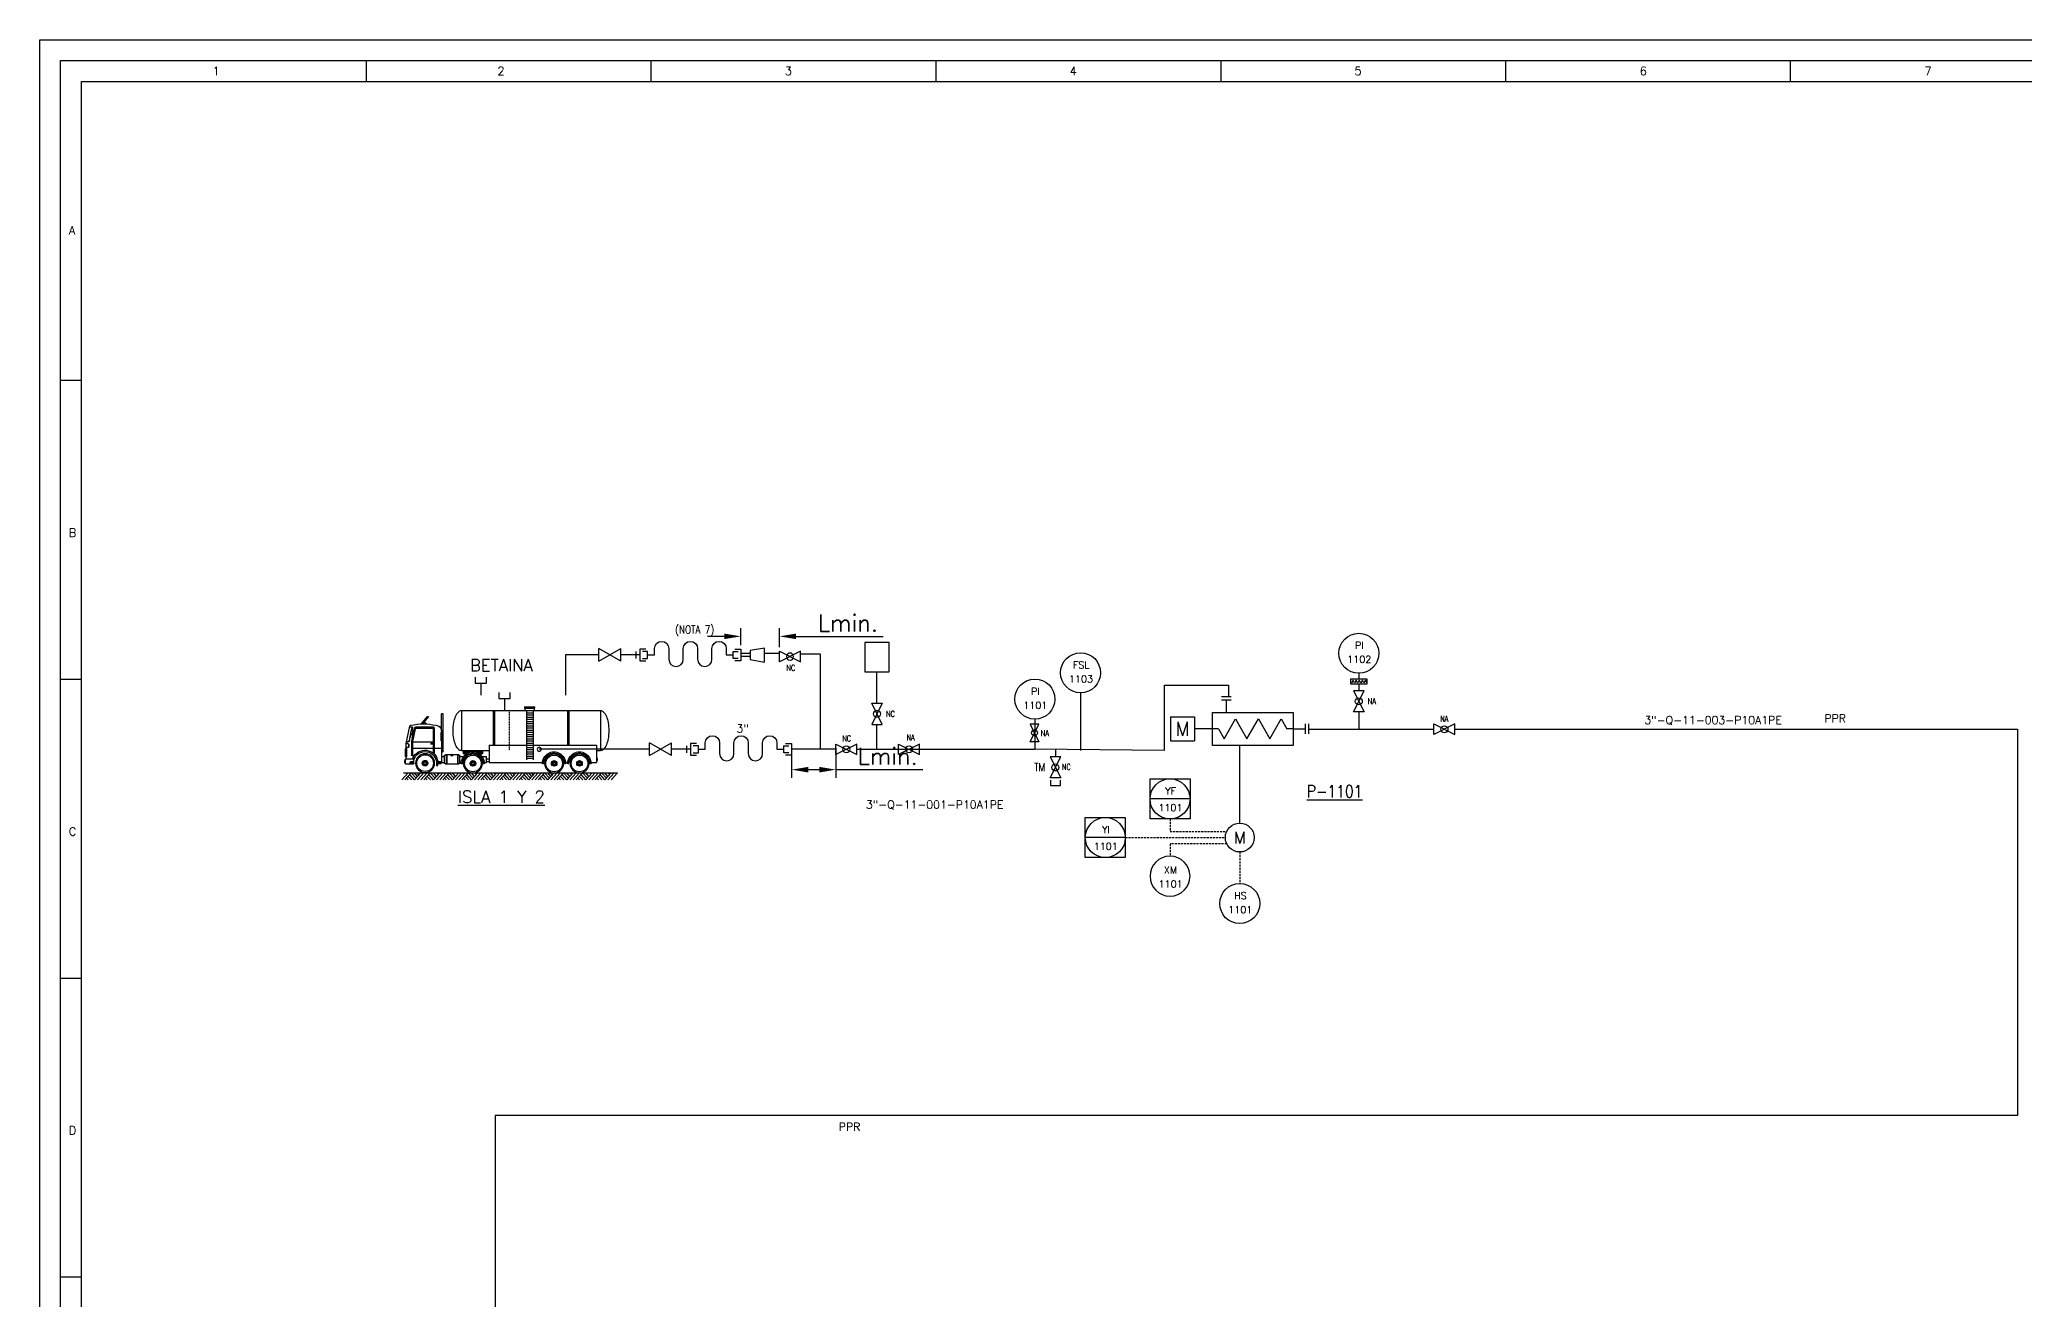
# Model space of a CAD drawing. Header units: millimetres. Extents: x 559 to 3993, y 623 to 920.
# Drawn here: x 3572.7 to 3810.8, y 768.5 to 919.5 of the extents above; entities that cross this region are included whole.
import ezdxf
from ezdxf.enums import TextEntityAlignment as Align

# ---------------------------------------------------------------- set-up
doc = ezdxf.new("R2010")
doc.units = ezdxf.units.MM
doc.linetypes.add('RAYITAS', pattern=[0.375, 0.25, -0.125])
doc.linetypes.add('TRAZOS', pattern=[0.75, 0.5, -0.25])
doc.layers.add('-FNX_TUBERÍA', color=1, linetype='TRAZOS', true_color=0xff0000)
for name, color, linetype in [('CAJETIN', 1, 'Continuous'), ('CARGACAMIONES', 7, 'Continuous'), ('COTAS', 4, 'Continuous'), ('EQUIPOS', 5, 'Continuous'), ('EQUIPOS 02', 1, 'Continuous'), ('FORMATO', 7, 'Continuous'), ('INSTRUMENTOS', 1, 'Continuous'), ('TEX', 7, 'Continuous'), ('TEX EQUIPOS', 6, 'Continuous'), ('TEXTO-VALVULAS Y ACCESORIOS', 7, 'Continuous'), ('TUBERIA', 5, 'Continuous'), ('VALVULAS Y ACCESORIOS', 1, 'Continuous')]:
    doc.layers.add(name, color=color, linetype=linetype)
doc.styles.add('PY', font='ROMANS.shx')
doc.styles.add('PY1', font='ROMANS.shx', dxfattribs={"width": 0.8})
doc.linetypes.add('SEÑAL_MECANICA2', pattern='A,4.411183,["o",PY,S=4.130212,R=360,X=0,Y=-1.374288],0.588817,-0.374158,["",PY,S=2,R=360,X=0,Y=-0.688262],-2.183682', length=7.55784)
doc.dimstyles.new('1-5', dxfattribs={"dimtxt": 2, "dimasz": 2, "dimexe": 1, "dimexo": 0.5, "dimgap": 0.6, "dimtad": 1, "dimdec": 0, "dimlfac": 5, "dimzin": 0, "dimdsep": 46, "dimtxsty": 'PY', "dimcen": 0.7, "dimclrd": 4, "dimclre": 4, "dimclrt": 7, "dimazin": 0, "dimtfac": 1, "dimtdec": 0, "dimtofl": 0, "dimtmove": 0, "dimatfit": 3, "dimfxl": 1, "dimtolj": 1, "dimtzin": 0, "dimarcsym": 0})

# ---------------------------------------------------------------- blocks, each defined once
blk = doc.blocks.new('CAMION CISTERNA ALZ')
at = {"layer": 'CAJETIN', "color": 4, "linetype": 'RAYITAS'}
blk.add_line((38.62, 22.25), (38.62, 7.95), dxfattribs=at)
at = {"layer": 'CARGACAMIONES', "color": 4, "linetype": 'ByBlock'}
for p, q in [((55.71, 22.25), (6.06, 22.25)), ((6.06, 22.25), (6.06, 7.95)), ((17.4, 22.25), (17.4, 9.88)), ((17.83, 22.25), (17.83, 9.88)), ((33.2, 23.63), (29.46, 23.63)), ((29.46, 23.13), (29.46, 23.63)), ((33.2, 23.38), (29.46, 23.38)), ((33.2, 23.13), (29.46, 23.13)), ((29.73, 23.13), (29.73, 22.25)), ((30.12, 22.09), (30.12, 4.63)), ((32.54, 21.43), (30.12, 21.43)), ((32.54, 22.09), (32.54, 4.63)), ((32.91, 22.25), (32.91, 23.13)), ((33.2, 23.63), (33.2, 23.13)), ((43.94, 22.25), (43.94, 9.88)), ((44.37, 22.25), (44.37, 9.88)), ((55.71, 22.25), (55.71, 7.95)), ((32.54, 20.66), (30.12, 20.66)), ((32.54, 19.89), (30.12, 19.89)), ((32.54, 19.12), (30.12, 19.12)), ((32.54, 18.34), (30.12, 18.34)), ((32.54, 17.57), (30.12, 17.57)), ((32.54, 16.8), (30.12, 16.8)), ((32.54, 16.03), (30.12, 16.03)), ((32.54, 15.26), (30.12, 15.26)), ((32.54, 14.48), (30.12, 14.48)), ((62.23, 7.75), (62.23, 21.05)), ((62.23, 21.05), (62.83, 21.05)), ((62.83, 14.9), (62.83, 21.05)), ((62.83, 15), (62.83, 3.58)), ((62.83, 14.3), (63.22, 14.3)), ((65.41, 15.99), (65.41, 6.68)), ((71.82, 16.39), (65.81, 16.39)), ((65.81, 15.79), (65.81, 7.05)), ((71.82, 15.99), (66.01, 15.99)), ((67.49, 20.16), (69.67, 17.49)), ((67.79, 20.16), (67.49, 20.16)), ((69.97, 17.48), (67.79, 20.16)), ((69.05, 18.25), (68.14, 17.46)), ((72.2, 15.68), (73.15, 11.18)), ((72.59, 15.76), (73.06, 13.57)), ((73.06, 13.41), (73.06, 15.39)), ((73.06, 15.39), (73.35, 15.39)), ((73.15, 15.39), (73.15, 16.19)), ((73.39, 15.36), (73.23, 16.13)), ((73.53, 15.18), (73.32, 16.15)), ((73.35, 15.39), (73.35, 13.41)), ((74.15, 16.49), (73.52, 16.49)), ((74.18, 16.39), (73.52, 16.39)), ((75.44, 10.43), (74.12, 16.67)), ((7.45, 7.95), (6.06, 7.95)), ((45.78, 9.88), (7.45, 9.88)), ((7.45, 9.88), (7.45, 3.68)), ((32.54, 13.71), (30.12, 13.71)), ((32.54, 12.94), (30.12, 12.94)), ((32.54, 12.17), (30.12, 12.17)), ((32.54, 11.39), (30.12, 11.39)), ((32.54, 10.62), (30.12, 10.62)), ((32.54, 9.85), (30.12, 9.85)), ((32.54, 9.08), (30.12, 9.08)), ((32.54, 8.3), (30.12, 8.3)), ((32.54, 7.53), (30.12, 7.53)), ((45.78, 9.88), (45.78, 3.68)), ((55.71, 7.95), (45.78, 7.95)), ((48.23, 7.85), (48.23, 7.45)), ((54.98, 7.85), (48.23, 7.85)), ((48.23, 7.45), (51.01, 7.45)), ((50.24, 7.25), (48.23, 7.25)), ((48.23, 7.25), (48.23, 6.85)), ((48.73, 7.85), (48.73, 7.95)), ((49.32, 7.45), (49.32, 7.25)), ((52.3, 7.45), (54.98, 7.45)), ((54.98, 7.25), (53.07, 7.25)), ((53.89, 7.45), (53.89, 7.25)), ((54.49, 7.85), (54.49, 7.95)), ((54.98, 7.45), (54.98, 7.85)), ((54.98, 6.85), (54.98, 7.25)), ((62.83, 7.35), (62.63, 7.35)), ((62.83, 13.91), (63.22, 13.91)), ((62.83, 13.51), (63.22, 13.51)), ((62.83, 13.11), (63.22, 13.11)), ((62.83, 12.71), (63.22, 12.71)), ((62.83, 12.32), (63.22, 12.32)), ((62.83, 11.92), (63.22, 11.92)), ((62.83, 11.52), (63.22, 11.52)), ((65.41, 8.84), (62.83, 8.84)), ((73.15, 11.12), (65.81, 11.12)), ((73.15, 8.84), (65.81, 8.84)), ((66.1, 10.33), (66.1, 10.53)), ((66.1, 10.53), (66.5, 10.53)), ((66.8, 10.33), (66.1, 10.33)), ((66.8, 10.53), (66.8, 10.33)), ((73.35, 13.41), (73.06, 13.41)), ((73.09, 13.41), (73.55, 11.22)), ((73.15, 13.41), (73.15, 12.61)), ((73.15, 12.61), (73.55, 12.61)), ((73.15, 11.18), (73.15, 6.16)), ((73.55, 11.22), (73.55, 6.36)), ((74.2, 11.52), (73.69, 13.95)), ((74.3, 11.54), (73.74, 14.16)), ((74.55, 10.13), (74.55, 9.24)), ((74.64, 10.33), (74.64, 9.14)), ((75.27, 11.22), (74.69, 11.22)), ((75.29, 11.12), (74.69, 11.12)), ((75.44, 10.43), (74.74, 10.43)), ((74.74, 9.04), (75.44, 9.04)), ((75.44, 8.94), (75.24, 8.94)), ((75.44, 8.74), (75.24, 8.74)), ((75.34, 8.74), (75.34, 5.76)), ((75.44, 4.87), (75.44, 10.43)), ((75.44, 8.64), (75.54, 8.64)), ((75.54, 8.64), (75.54, 5.86)), ((75.64, 8.64), (75.54, 8.64)), ((75.64, 5.86), (75.64, 8.64)), ((7.15, 4.45), (7.15, 5.08)), ((7.15, 5.08), (7.45, 5.08)), ((7.45, 4.45), (7.15, 4.45)), ((9.49, 3.68), (7.45, 3.68)), ((9.48, 3.28), (9.87, 3.28)), ((17.32, 3.28), (17.72, 3.28)), ((18.22, 3.68), (17.71, 3.68)), ((18.56, 3.68), (17.75, 3.68)), ((18.55, 3.28), (18.94, 3.28)), ((26.39, 3.28), (26.79, 3.28)), ((45.78, 3.68), (26.78, 3.68)), ((32.54, 6.75), (30.12, 6.75)), ((32.54, 5.99), (30.12, 5.99)), ((32.54, 5.26), (30.12, 5.26)), ((46.74, 4.98), (45.78, 4.98)), ((46.74, 4.12), (45.78, 4.12)), ((46.74, 3.68), (46.74, 5.76)), ((46.74, 5.76), (48.29, 5.76)), ((47.54, 3.68), (46.74, 3.68)), ((47.54, 3.28), (47.93, 3.28)), ((48.23, 6.85), (49.44, 6.85)), ((48.43, 6.85), (48.92, 6.47)), ((53.87, 6.85), (54.98, 6.85)), ((54.78, 6.85), (54.34, 6.51)), ((55.02, 5.76), (56.27, 5.76)), ((55.38, 3.28), (55.78, 3.28)), ((56.27, 3.68), (55.77, 3.68)), ((56.27, 3.68), (56.27, 6.06)), ((56.67, 6.46), (58.95, 6.46)), ((61.44, 3.28), (56.67, 3.28)), ((56.97, 6.46), (56.97, 3.28)), ((57.17, 6.46), (57.17, 3.28)), ((58.95, 6.46), (58.95, 6.16)), ((59.35, 6.46), (61.44, 6.46)), ((59.35, 6.46), (59.35, 6.16)), ((60.94, 6.46), (60.94, 3.28)), ((61.14, 6.46), (61.14, 3.28)), ((61.83, 6.06), (61.83, 3.68)), ((61.83, 5.76), (62.83, 5.76)), ((62.83, 3.68), (61.83, 3.68)), ((64.12, 3.38), (63.03, 3.38)), ((63.05, 3.58), (63.05, 3.9)), ((63.05, 3.58), (64, 3.58)), ((64, 3.58), (64, 3.9)), ((64.12, 2.68), (64.12, 3.38)), ((64.62, 2.68), (64.12, 2.68)), ((64.62, 3.38), (64.62, 2.68)), ((73.35, 6.16), (72.5, 6.16)), ((72.66, 5.37), (72.66, 5.96)), ((72.66, 3.48), (72.66, 4.67)), ((72.86, 4.87), (75.64, 4.87)), ((72.86, 3.48), (72.86, 3.88)), ((72.86, 3.48), (74.05, 3.48)), ((75.64, 3.28), (72.86, 3.28)), ((74.05, 3.48), (74.05, 3.88)), ((75.44, 5.76), (75.24, 5.76)), ((75.54, 5.86), (75.44, 5.86)), ((75.54, 5.86), (75.64, 5.86)), ((75.84, 4.67), (75.84, 3.48)), ((75.84, 4.47), (76.03, 4.47)), ((76.03, 3.68), (75.84, 3.68)), ((76.03, 4.47), (76.03, 3.68))]:
    blk.add_line(p, q, dxfattribs=at)
at = {"layer": 'CARGACAMIONES', "color": 4}
for p, q in [((2.29, -2.48), (0, 0)), ((76.41, 0), (0.04, 0)), ((37.42, -1.23), (38.57, 0)), ((37.99, -1.84), (39.69, 0)), ((41.99, -2.48), (39.7, 0)), ((43.12, -2.48), (40.83, 0)), ((44.25, -2.48), (41.95, 0)), ((45.37, -2.48), (43.08, 0)), ((43.66, -0.62), (44.23, 0)), ((44.22, -1.23), (45.36, 0)), ((44.78, -1.84), (46.49, 0)), ((48.78, -2.48), (46.49, 0)), ((49.9, -2.48), (47.61, 0)), ((3.42, -2.48), (1.13, 0)), ((4.55, -2.48), (2.25, 0)), ((2.83, -0.63), (3.41, 0)), ((3.39, -1.24), (4.53, 0)), ((3.96, -1.85), (5.66, 0)), ((4.49, -2.48), (6.22, -0.61)), ((5.62, -2.49), (6.79, -1.22)), ((7.95, -2.49), (5.66, 0)), ((6.74, -2.49), (7.35, -1.83)), ((9.08, -2.49), (6.79, 0)), ((10.2, -2.49), (7.91, 0)), ((11.33, -2.49), (9.04, 0)), ((10.18, -1.24), (11.32, -0.01)), ((10.74, -1.85), (12.44, -0.01)), ((11.28, -2.49), (13.01, -0.62)), ((12.4, -2.49), (13.57, -1.23)), ((14.74, -2.49), (12.44, -0.01)), ((13.53, -2.49), (14.13, -1.84)), ((15.86, -2.49), (13.57, -0.01)), ((16.99, -2.49), (14.7, -0.01)), ((18.12, -2.49), (15.82, -0.01)), ((16.4, -0.63), (16.98, -0.01)), ((16.96, -1.24), (18.1, -0.01)), ((17.53, -1.85), (19.23, -0.01)), ((18.06, -2.49), (19.79, -0.62)), ((19.19, -2.49), (20.36, -1.23)), ((21.52, -2.49), (19.23, -0.01)), ((20.32, -2.49), (20.92, -1.84)), ((22.65, -2.49), (20.36, -0.01)), ((23.78, -2.5), (21.48, -0.01)), ((24.9, -2.5), (22.61, -0.01)), ((23.2, -0.91), (23.77, -0.28)), ((23.75, -1.25), (24.89, -0.01)), ((24.31, -1.86), (26.02, -0.01)), ((24.85, -2.5), (26.58, -0.62)), ((25.97, -2.5), (27.14, -1.23)), ((28.31, -2.5), (26.02, -0.01)), ((27.1, -2.5), (27.71, -1.84)), ((29.44, -2.5), (27.14, -0.01)), ((30.56, -2.5), (28.27, -0.02)), ((31.69, -2.5), (29.4, -0.02)), ((29.99, -0.77), (30.55, -0.14)), ((30.54, -1.25), (31.68, -0.02)), ((31.1, -1.86), (32.8, -0.02)), ((31.63, -2.5), (33.37, -0.63)), ((32.76, -2.5), (33.93, -1.24)), ((35.09, -2.5), (32.8, -0.02)), ((33.89, -2.5), (34.49, -1.85)), ((36.22, -2.5), (33.93, -0.02)), ((37.35, -2.5), (35.06, -0.02)), ((38.47, -2.5), (36.18, -0.02)), ((36.88, -0.75), (37.44, -0.12)), ((38.52, -2.48), (40.25, -0.61)), ((39.65, -2.48), (40.82, -1.22)), ((40.78, -2.48), (41.38, -1.83)), ((45.32, -2.48), (47.05, -0.61)), ((46.44, -2.48), (47.61, -1.22)), ((47.57, -2.48), (48.17, -1.83)), ((51.03, -2.48), (48.74, 0)), ((52.16, -2.48), (49.87, 0)), ((50.44, -0.63), (51.02, 0)), ((51, -1.24), (52.14, 0)), ((51.57, -1.85), (53.27, 0)), ((52.1, -2.48), (53.83, -0.61)), ((53.23, -2.49), (54.4, -1.22)), ((55.56, -2.49), (53.27, 0)), ((54.36, -2.49), (54.96, -1.83)), ((56.69, -2.49), (54.4, 0)), ((57.82, -2.49), (55.52, 0)), ((58.94, -2.49), (56.65, 0)), ((57.79, -1.24), (58.93, -0.01)), ((58.35, -1.85), (60.06, -0.01)), ((58.89, -2.49), (60.62, -0.62)), ((60.02, -2.49), (61.18, -1.23)), ((62.35, -2.49), (60.06, -0.01)), ((61.14, -2.49), (61.75, -1.84)), ((63.48, -2.49), (61.18, -0.01)), ((64.6, -2.49), (62.31, -0.01)), ((65.73, -2.49), (63.44, -0.01)), ((64.01, -0.63), (64.59, -0.01)), ((64.58, -1.24), (65.72, -0.01)), ((65.14, -1.85), (66.84, -0.01)), ((65.67, -2.49), (67.41, -0.62)), ((66.8, -2.49), (67.97, -1.23)), ((69.13, -2.49), (66.84, -0.01)), ((67.93, -2.49), (68.53, -1.84)), ((70.26, -2.49), (67.97, -0.01)), ((71.39, -2.5), (69.1, -0.01)), ((72.51, -2.5), (70.22, -0.01)), ((70.81, -0.91), (71.38, -0.28)), ((71.36, -1.25), (72.5, -0.01)), ((71.92, -1.86), (73.63, -0.01)), ((72.46, -2.5), (74.19, -0.62)), ((73.59, -2.5), (74.75, -1.23)), ((75.92, -2.5), (73.63, -0.01)), ((74.71, -2.5), (75.32, -1.84)), ((77.05, -2.5), (74.76, -0.01))]:
    blk.add_line(p, q, dxfattribs=at)
at = {"layer": 'CARGACAMIONES', "color": 4, "linetype": 'Continuous'}
blk.add_circle((27.95, 8.42), 0.718, dxfattribs=at)
at = {"layer": 'CARGACAMIONES', "color": 4, "linetype": 'ByBlock'}
for centre, radius in [((13.55, 3.38), 3.38), ((13.55, 3.38), 0.794), ((12.95, 3.38), 0.0993), ((13.13, 3.8), 0.0993), ((13.13, 2.96), 0.0993), ((13.55, 3.38), 0.397), ((13.55, 3.98), 0.0993), ((13.55, 2.78), 0.0993), ((13.97, 3.8), 0.0993), ((13.97, 2.96), 0.0993), ((14.14, 3.38), 0.0993), ((22.62, 3.38), 3.38), ((22.62, 3.38), 0.794), ((22.02, 3.38), 0.0993), ((22.2, 3.8), 0.0993), ((22.2, 2.96), 0.0993), ((22.62, 3.38), 0.397), ((22.62, 3.98), 0.0993), ((22.62, 2.78), 0.0993), ((23.04, 3.8), 0.0993), ((23.04, 2.96), 0.0993), ((23.21, 3.38), 0.0993), ((51.61, 3.38), 3.38), ((51.61, 3.38), 0.794), ((51.01, 3.38), 0.0993), ((51.19, 3.8), 0.0993), ((51.19, 2.96), 0.0993), ((51.61, 3.38), 0.397), ((51.61, 3.98), 0.0993), ((51.61, 2.78), 0.0993), ((52.03, 3.8), 0.0993), ((52.03, 2.96), 0.0993), ((52.2, 3.38), 0.0993), ((59.15, 6.46), 0.199), ((68.69, 3.48), 3.38), ((68.69, 3.48), 0.794), ((68.09, 3.48), 0.0993), ((68.27, 3.9), 0.0993), ((68.27, 3.06), 0.0993), ((68.69, 3.48), 0.397), ((68.69, 4.07), 0.0993), ((68.69, 2.88), 0.0993), ((69.11, 3.9), 0.0993), ((69.11, 3.06), 0.0993), ((69.28, 3.48), 0.0993)]:
    blk.add_circle(centre, radius, dxfattribs=at)
for centre, radius, start, end in [((8.8, 18.15), 5.23, 135.02507, 157.51772), ((6.06, 20.89), 1.36, 90, 135.02507), ((55.71, 20.89), 1.36, 44.97493, 90), ((52.97, 18.15), 5.23, 22.48228, 44.97493), ((20.34, 15.1), 17.24, 170.27274, 180), ((20.34, 15.1), 17.24, 180, 189.72726), ((13.25, 16.31), 10.04, 157.51772, 170.27274), ((48.52, 16.31), 10.04, 9.72726, 22.48228), ((41.43, 15.1), 17.24, 360, 9.72726), ((41.43, 15.1), 17.24, 350.27274, 0), ((64.81, 15), 1.99, 90, 180), ((69.28, -2.39), 19.88, 77.0128, 102.9872), ((65.81, 15.99), 0.397, 90, 180), ((66.01, 15.79), 0.199, 90, 180), ((69.75, 17.67), 0.0993, 0, 180), ((69.75, 17.67), 0.0993, 180, 0), ((71.82, 15.59), 0.794, 11.94418, 90), ((71.82, 15.59), 0.397, 11.94418, 90), ((73.52, 16.19), 0.298, 90, 191.97613), ((73.52, 16.19), 0.199, 90, 191.97613), ((72.36, 14.4), 1.4, 315, 45), ((73.73, 16.59), 0.397, 11.97613, 90), ((13.25, 13.88), 10.04, 189.72726, 202.48228), ((8.8, 12.04), 5.23, 202.48228, 224.97493), ((6.06, 9.3), 1.36, 224.97493, 270), ((13.6, 3.38), 4.12, 358.61965, 181.38035), ((13.6, 3.38), 3.72, 358.47242, 181.52758), ((22.67, 3.38), 4.12, 358.61965, 181.38035), ((22.67, 3.38), 3.72, 358.47242, 181.52758), ((51.66, 3.38), 4.12, 358.61965, 181.38035), ((51.66, 3.38), 3.72, 358.47242, 181.52758), ((55.71, 9.3), 1.36, 270, 315.02507), ((52.97, 12.04), 5.23, 315.02507, 337.51772), ((48.52, 13.88), 10.04, 337.51772, 350.27274), ((62.63, 7.75), 0.397, 180, 270), ((68.74, 3.48), 4.62, 31.87064, 181.38035), ((68.74, 3.48), 4.12, 17.5788, 181.38035), ((74.69, 11.62), 0.497, 191.97613, 270), ((74.69, 11.62), 0.397, 191.97613, 270), ((74.74, 10.33), 0.0993, 90, 180), ((74.74, 9.14), 0.0993, 180, 270), ((13.55, 3.38), 2.98, 90, 270), ((13.55, 3.38), 0.993, 90, 270), ((13.55, 3.38), 2.98, 270, 90), ((13.55, 3.38), 0.993, 270, 90), ((22.62, 3.38), 2.98, 90, 270), ((22.62, 3.38), 0.993, 90, 270), ((22.62, 3.38), 2.98, 270, 90), ((22.62, 3.38), 0.993, 270, 90), ((51.61, 3.38), 2.98, 90, 270), ((51.61, 3.38), 0.993, 90, 270), ((51.61, 3.38), 2.98, 270, 90), ((51.61, 3.38), 0.993, 270, 90), ((56.67, 6.06), 0.397, 90, 180), ((56.67, 3.68), 0.397, 180, 270), ((59.15, 6.16), 0.199, 180, 0), ((61.44, 6.06), 0.397, 0, 90), ((61.44, 3.68), 0.397, 270, 0), ((63.03, 3.58), 0.199, 180, 270), ((63.52, 3.42), 0.674, 45, 135), ((68.69, 3.48), 2.98, 90, 270), ((68.69, 3.48), 0.993, 90, 270), ((68.69, 3.48), 2.98, 270, 90), ((68.69, 3.48), 0.993, 270, 90), ((72.66, 5.66), 0.298, 270, 90), ((72.86, 4.67), 0.199, 90, 180), ((72.86, 3.48), 0.199, 180, 270), ((73.45, 3.28), 0.843, 45, 135), ((68.74, 3.48), 4.62, 17.5788, 25.73681), ((73.35, 6.36), 0.199, 270, 0), ((75.64, 4.67), 0.199, 0, 90), ((75.64, 3.48), 0.199, 270, 0)]:
    blk.add_arc(centre, radius, start, end, dxfattribs=at)
at = {"layer": 'CARGACAMIONES', "color": 4}
for start, end in [(357.70847, 177.70847), (177.70847, 357.70847)]:
    blk.add_arc((74.79, -1.38), 0.0145, start, end, dxfattribs=at)
blk = doc.blocks.new('VALV GLOB-V')
at = {"layer": 'INSTRUMENTOS', "color": 1, "flags": 128}
blk.add_lwpolyline([(5.7, -1.43), (5.7, 1.43), (0, -1.43), (0, 1.43)], close=True, dxfattribs=at)
at = {"layer": 'INSTRUMENTOS', "color": 1}
blk.add_circle((2.85, 0), 0.95, dxfattribs=at)
at = {"layer": 'INSTRUMENTOS', "color": 7, "linetype": 'SEÑAL_MECANICA2', "style": 'PY'}
blk.add_attdef('REF.', text='', height=2, dxfattribs=at).set_placement((3, -3.37), align=Align.MIDDLE)
blk = doc.blocks.new('*D27')
at = {"layer": 'COTAS', "color": 4, "lineweight": -2, "transparency": 16777216}
for p, q in [((3662.95, 834.65), (3662.95, 831.03)), ((3668.26, 834.6), (3668.26, 831.03)), ((3664.95, 832.03), (3666.26, 832.03)), ((3668.26, 832.03), (3678.7, 832.03))]:
    blk.add_line(p, q, dxfattribs=at)
at = {"layer": 'COTAS', "color": 4, "transparency": 16777216}
for points in [[(3664.95, 832.36), (3664.95, 831.69), (3662.95, 832.03)], [(3666.26, 832.36), (3666.26, 831.69), (3668.26, 832.03)]]:
    blk.add_solid(points, dxfattribs=at)
at = {"layer": 'Defpoints', "color": 0, "transparency": 16777216}
for p in [(3662.95, 835.15), (3668.26, 835.1), (3668.26, 832.03)]:
    blk.add_point(p, dxfattribs=at)
at = {"layer": 'COTAS', "color": 7, "transparency": 16777216, "insert": (3674.48, 833.63), "char_height": 2, "attachment_point": 5, "style": 'PY'}
blk.add_mtext('\\A1;Lmin.', dxfattribs=at)
blk = doc.blocks.new('SEÑAL CIRCU MARCO')
at = {"color": 1, "linetype": 'Continuous', "ltscale": 0.5}
blk.add_line((5.7, 5.7), (-5.7, 5.7), dxfattribs=at)
at = {"color": 1, "flags": 128}
blk.add_lwpolyline([(5.7, 0), (-5.7, 0), (-5.7, 11.4), (5.7, 11.4)], close=True, dxfattribs=at)
at = {"color": 1}
blk.add_circle((0, 5.7), 5.7, dxfattribs=at)
at = {"style": 'PY'}
for tag, p in [('XXX', (0.18, 7.98)), ('YYY', (0.13, 3.24))]:
    blk.add_attdef(tag, text='', height=2, dxfattribs=at).set_placement(p, align=Align.MIDDLE)
blk = doc.blocks.new('SEÑAL CIR')
at = {"color": 1}
blk.add_circle((0, 5.7), 5.7, dxfattribs=at)
at = {"layer": 'INSTRUMENTOS', "linetype": 'Continuous', "style": 'PY', "flags": 4}
for p in [(0.18, 6.94), (0.13, 2.95)]:
    blk.add_attdef('---', text='', height=2, dxfattribs=at).set_placement(p, align=Align.CENTER)
blk = doc.blocks.new('DIAFRAGMA')
at = {"layer": 'INSTRUMENTOS', "color": 1, "ltscale": 0.1, "flags": 128}
blk.add_lwpolyline([(0, -2.25), (0, 2.25), (1.5, 2.25), (1.5, -2.25)], close=True, dxfattribs=at)
blk.add_lwpolyline([(0.46, -2.25), (1.12, -1.86), (0.38, -1.43), (1.12, -1), (0.38, -0.56), (1.12, -0.13), (0.38, 0.3), (1.12, 0.73), (0.38, 1.17), (1.12, 1.6), (0.38, 2.03), (0.75, 2.25)], dxfattribs=at)
blk = doc.blocks.new('*D24')
at = {"layer": 'COTAS', "color": 4, "lineweight": -2, "transparency": 16777216}
for p, q in [((3654.87, 848.01), (3652.87, 848.01)), ((3656.87, 846.96), (3656.87, 849.01)), ((3661.49, 846.72), (3661.49, 849.01)), ((3663.49, 848.01), (3673.93, 848.01))]:
    blk.add_line(p, q, dxfattribs=at)
at = {"layer": 'COTAS', "color": 4, "transparency": 16777216}
for points in [[(3654.87, 848.34), (3654.87, 847.68), (3656.87, 848.01)], [(3663.49, 848.34), (3663.49, 847.68), (3661.49, 848.01)]]:
    blk.add_solid(points, dxfattribs=at)
at = {"layer": 'Defpoints', "color": 0, "transparency": 16777216}
for p in [(3661.49, 848.01), (3656.87, 846.46), (3661.49, 846.22)]:
    blk.add_point(p, dxfattribs=at)
at = {"layer": 'COTAS', "color": 7, "transparency": 16777216, "insert": (3669.71, 849.61), "char_height": 2, "attachment_point": 5, "style": 'PY'}
blk.add_mtext('\\A1;Lmin.', dxfattribs=at)
blk = doc.blocks.new('REDUCCION')
at = {"color": 1}
for p, q in [((0, 2), (0, -2)), ((4, 1.25), (0, 2)), ((4, -1.25), (4, 1.25)), ((0, -2), (4, -1.25))]:
    blk.add_line(p, q, dxfattribs=at)
at = {"style": 'PY1', "width": 0.8}
blk.add_attdef('.', text='', height=2, dxfattribs=at).set_placement((2, -3.65), align=Align.MIDDLE)
blk = doc.blocks.new('MARCO-A1')
at = {"layer": 'FORMATO', "color": 5}
for p, q in [((78.42, 589), (78.42, 584)), ((146.83, 589), (146.83, 584)), ((215.25, 589), (215.25, 584)), ((283.67, 589), (283.67, 584)), ((352.08, 589), (352.08, 584)), ((420.5, 589), (420.5, 584)), ((5, 512.25), (10, 512.25)), ((5, 440.5), (10, 440.5)), ((5, 368.75), (10, 368.75)), ((5, 297), (10, 297))]:
    blk.add_line(p, q, dxfattribs=at)
at = {"layer": 'FORMATO', "color": 1}
blk.add_lwpolyline([(0, 594), (841, 594), (841, 0), (0, 0)], close=True, dxfattribs=at)
at = {"layer": 'FORMATO', "color": 5}
blk.add_lwpolyline([(5, 589), (836, 589), (836, 5), (5, 5)], close=True, dxfattribs=at)
at = {"layer": 'FORMATO', "color": 8, "linetype": 'Continuous'}
blk.add_lwpolyline([(10, 584), (831, 584), (831, 10), (10, 10)], close=True, dxfattribs=at)
at = {"layer": 'FORMATO', "color": 1, "style": 'PY'}
for s, p in [('1', (41.52, 585.5)), ('2', (109.93, 585.5)), ('3', (178.99, 585.5)), ('4', (247.4, 585.5)), ('5', (315.82, 585.5)), ('6', (384.34, 585.5)), ('7', (452.75, 585.5)), ('A', (7, 547.25)), ('B', (7, 474.67)), ('C', (7, 402.92)), ('D', (7, 331.17))]:
    blk.add_text(s, height=2, dxfattribs=at).set_placement(p)
blk = doc.blocks.new('BOMBA VOLUMETRICA')
at = {"layer": 'EQUIPOS', "linetype": 'Continuous'}
for p, q in [((0, -3.12), (0, -0.67)), ((-11.27, -4.05), (-11.27, -8.85)), ((-11.27, -4.05), (-6.47, -4.05)), ((-6.47, -4.05), (-6.47, -8.85)), ((-1.61, -6.45), (-6.47, -6.45)), ((-1.61, -6.45), (-0.45, -8.45)), ((-0.45, -8.45), (1.86, -4.45)), ((1.86, -4.45), (4.17, -8.45)), ((4.17, -8.45), (6.48, -4.45)), ((6.48, -4.45), (8.79, -8.45)), ((8.79, -8.45), (11.1, -4.45)), ((11.1, -4.45), (12.25, -6.45)), ((13.52, -6.45), (12.25, -6.45)), ((13.52, -6.45), (15.97, -6.45)), ((-11.27, -8.85), (-6.47, -8.85))]:
    blk.add_line(p, q, dxfattribs=at)
at = {"layer": 'EQUIPOS', "linetype": 'Continuous', "flags": 128}
blk.add_lwpolyline([(-2.78, -3.12), (13.52, -3.12), (13.52, -9.79), (-2.78, -9.79)], close=True, dxfattribs=at)
at = {"layer": 'VALVULAS Y ACCESORIOS', "ltscale": 0.1}
for p, q in [((1, 0), (-1, 0)), ((1, -0.67), (-1, -0.67)), ((15.97, -7.45), (15.97, -5.45)), ((16.64, -7.45), (16.64, -5.45))]:
    blk.add_line(p, q, dxfattribs=at)
at = {"layer": 'EQUIPOS 02', "style": 'PY'}
blk.add_text('M', height=2.8, dxfattribs=at).set_placement((-8.87, -6.45), align=Align.MIDDLE)
at = {"layer": 'TEX EQUIPOS', "linetype": 'Continuous', "style": 'PY1', "width": 0.8}
blk.add_attdef('REF_EQUIPO', text='', height=3, dxfattribs=at).set_placement((2.35, -13.59), align=Align.MIDDLE_CENTER)

msp = doc.modelspace()

# ---------------------------------------------------------------- linework, layer by layer
at = {"layer": '-FNX_TUBERÍA', "color": 1, "ltscale": 0.5}
for points in [[(3708.34, 826.12), (3708.34, 824.63), (3715.15, 824.63)], [(3715.15, 823.15), (3708.34, 823.15), (3708.34, 821.66)]]:
    msp.add_lwpolyline(points, dxfattribs=at)
at = {"color": 1}
for p, q in [((3642.45, 845.02), (3639.81, 846.55)), ((3639.81, 845.02), (3642.45, 846.55)), ((3639.81, 845.02), (3639.81, 846.55)), ((3642.45, 845.02), (3642.45, 846.55)), ((3644.74, 845.78), (3642.45, 845.78)), ((3644.31, 845.37), (3644.31, 846.18)), ((3730.99, 843.58), (3730.99, 842.93)), ((3625.67, 842.4), (3625.67, 840.97)), ((3628.5, 840.55), (3628.5, 839.12)), ((3697.61, 841.24), (3697.61, 839.14)), ((3730.99, 842.28), (3730.99, 841.48)), ((3692.13, 838.09), (3692.13, 834.47)), ((3697.61, 839.14), (3697.61, 834.31)), ((3730.99, 838.95), (3730.99, 836.87)), ((3645.89, 834.47), (3632.67, 834.47)), ((3648.54, 833.71), (3645.89, 835.24)), ((3645.89, 833.71), (3648.54, 835.24)), ((3645.89, 833.71), (3645.89, 835.24)), ((3648.54, 833.71), (3648.54, 835.24)), ((3650.83, 834.47), (3648.54, 834.47)), ((3650.39, 834.06), (3650.39, 834.87)), ((3694.59, 834.45), (3694.59, 833.56)), ((3716.71, 825.62), (3716.71, 834.94))]:
    msp.add_line(p, q, dxfattribs=at)
at = {"color": 5}
for p, q in [((3664.04, 845.92), (3666.38, 845.92)), ((3666.38, 845.92), (3666.38, 834.46)), ((3707.67, 834.31), (3707.67, 842.15)), ((3707.67, 842.15), (3714.19, 842.15)), ((3714.19, 842.15), (3715.36, 842.15)), ((3715.36, 842.15), (3715.36, 840.75))]:
    msp.add_line(p, q, dxfattribs=at)
at = {"color": 1}
msp.add_lwpolyline([(3639.81, 845.78), (3635.83, 845.78), (3635.83, 840.97)], dxfattribs=at)
at = {"color": 1, "flags": 128}
for points in [[(3645.46, 846.46), (3644.74, 846.46), (3644.74, 845.09), (3645.46, 845.09)], [(3656.15, 846.46), (3656.87, 846.46), (3656.87, 845.09), (3656.15, 845.09)], [(3624.99, 843.12), (3624.99, 842.4), (3626.36, 842.4), (3626.36, 843.12)], [(3627.81, 841.27), (3627.81, 840.55), (3629.18, 840.55), (3629.18, 841.27)], [(3651.55, 835.15), (3650.83, 835.15), (3650.83, 833.78), (3651.55, 833.78)], [(3662.23, 835.15), (3662.95, 835.15), (3662.95, 833.78), (3662.23, 833.78)], [(3693.99, 830.77), (3693.99, 830.14), (3695.19, 830.14), (3695.19, 830.77)]]:
    msp.add_lwpolyline(points, dxfattribs=at)
at = {"color": 1}
msp.add_circle((3716.71, 823.89), 1.73, dxfattribs=at)
at = {"layer": 'INSTRUMENTOS', "color": 1, "ltscale": 0.1, "flags": 128}
for points in [[(3645.06, 845.37), (3645.68, 845.37), (3645.68, 846.2), (3645.06, 846.2)], [(3656.55, 845.37), (3655.93, 845.37), (3655.93, 846.2), (3656.55, 846.2)], [(3651.15, 834.06), (3651.77, 834.06), (3651.77, 834.89), (3651.15, 834.89)], [(3662.63, 834.06), (3662.01, 834.06), (3662.01, 834.89), (3662.63, 834.89)]]:
    msp.add_lwpolyline(points, dxfattribs=at)
at = {"layer": 'TUBERIA', "color": 5, "linetype": 'Continuous'}
for p, q in [((3658, 845.97), (3656.87, 845.97)), ((3661.49, 845.97), (3659.68, 845.97)), ((3724.9, 836.87), (3728.72, 836.87)), ((3728.7, 836.87), (3736.13, 836.87)), ((3736.13, 836.87), (3740, 836.87)), ((3742.53, 836.87), (3810, 836.87)), ((3665.77, 834.47), (3662.95, 834.47)), ((3668.26, 834.47), (3665.77, 834.47)), ((3670.79, 834.47), (3684.15, 834.47)), ((3684.15, 834.47), (3692.13, 834.47)), ((3707.67, 834.31), (3692.13, 834.47))]:
    msp.add_line(p, q, dxfattribs=at)
at = {"layer": 'TUBERIA', "color": 4, "linetype": 'Continuous'}
msp.add_line((3658, 845.59), (3656.87, 845.59), dxfattribs=at)
at = {"layer": 'TUBERIA', "color": 1, "linetype": 'TRAZOS', "ltscale": 0.5}
for p, q in [((3702.98, 823.89), (3714.99, 823.89)), ((3716.71, 822.16), (3716.71, 818.38))]:
    msp.add_line(p, q, dxfattribs=at)
at = {"layer": 'TUBERIA', "color": 5, "linetype": 'Continuous', "flags": 128}
for points in [[(3645.68, 845.78), (3646.5, 845.78), (3646.5, 846.55, -1), (3648.22, 846.55), (3648.22, 845.26, 1), (3649.95, 845.26), (3649.95, 846.55, -1), (3651.67, 846.55), (3651.67, 845.26, 1), (3653.39, 845.26), (3653.39, 846.55, -1), (3655.11, 846.55), (3655.11, 845.78), (3655.93, 845.78)], [(3651.77, 834.47), (3652.59, 834.47), (3652.59, 835.24, -1), (3654.31, 835.24), (3654.31, 833.95, 1), (3656.03, 833.95), (3656.03, 835.24, -1), (3657.75, 835.24), (3657.75, 833.95, 1), (3659.47, 833.95), (3659.47, 835.24, -1), (3661.19, 835.24), (3661.19, 834.47), (3662.01, 834.47)]]:
    msp.add_lwpolyline(points, format="xyb", dxfattribs=at)
at = {"layer": 'TUBERIA', "color": 4, "linetype": 'Continuous'}
msp.add_lwpolyline([(3671.73, 843.76), (3674.64, 843.76), (3674.64, 847.27), (3671.73, 847.27)], close=True, dxfattribs=at)
for points in [[(3673.19, 839.98), (3673.19, 843.76)], [(3673.19, 834.47), (3673.19, 837.45)]]:
    msp.add_lwpolyline(points, dxfattribs=at)
at = {"layer": 'TUBERIA', "color": 5, "linetype": 'Continuous'}
msp.add_lwpolyline([(3810, 836.87), (3810, 790.55), (3627.39, 790.55), (3627.39, 731.4)], dxfattribs=at)
at = {"layer": 'VALVULAS Y ACCESORIOS', "ltscale": 0.1}
msp.add_line((3724.58, 836.39), (3724.58, 837.35), dxfattribs=at)

# ---------------------------------------------------------------- block references
at = {"xscale": 0.499409123998651, "yscale": 0.499409123998651, "zscale": 0.499409123998651}
msp.add_blockref('MARCO-A1', (3572.75, 622.89), dxfattribs=at)
at = {"linetype": 'Continuous'}
ref = msp.add_blockref('SEÑAL CIR', (3730.99, 843.58), dxfattribs=dict(at, xscale=0.4210080000000744, yscale=0.4210080000000744, zscale=0.4210080000000744))
ref.add_attrib('---', 'PI', dxfattribs={"layer": 'INSTRUMENTOS', "color": 7, "linetype": 'Continuous', "height": 0.842, "style": 'PY'}).set_placement((3731.07, 846.5), align=Align.CENTER)
ref.add_attrib('---', '1102', dxfattribs={"layer": 'INSTRUMENTOS', "color": 7, "linetype": 'Continuous', "height": 0.842, "style": 'PY'}).set_placement((3731.04, 844.83), align=Align.CENTER)
for name, p, xscale, yscale, zscale in [('VALV GLOB-V', (3664.02, 845.59), -0.4431663157894946, 0.4431663157894946, 0.4431663157894946), ('BOMBA VOLUMETRICA', (3715.1, 840.75), 0.5936109589610009, 0.5936109589610009, 0.5936109589610009), ('VALV GLOB-V', (3740, 836.87), 0.4431663157894946, 0.4431663157894946, 0.4431663157894946), ('VALV GLOB-V', (3668.26, 834.47), 0.4431663157894946, 0.4431663157894946, 0.4431663157894946), ('VALV GLOB-V', (3675.77, 834.47), 0.4431663157894946, 0.4431663157894946, 0.4431663157894946)]:
    msp.add_blockref(name, p, dxfattribs=dict(at, xscale=xscale, yscale=yscale, zscale=zscale))
ref = msp.add_blockref('SEÑAL CIR', (3697.61, 841.24), dxfattribs=dict(at, xscale=0.4210080000000744, yscale=0.4210080000000744, zscale=0.4210080000000744))
ref.add_attrib('---', 'FSL', dxfattribs={"layer": 'INSTRUMENTOS', "color": 7, "linetype": 'Continuous', "height": 0.842, "style": 'PY'}).set_placement((3697.69, 844.16), align=Align.CENTER)
ref.add_attrib('---', '1103', dxfattribs={"layer": 'INSTRUMENTOS', "color": 7, "linetype": 'Continuous', "height": 0.842, "style": 'PY'}).set_placement((3697.66, 842.48), align=Align.CENTER)
ref = msp.add_blockref('SEÑAL CIR', (3692.13, 838.09), dxfattribs=dict(at, xscale=0.4210080000000744, yscale=0.4210080000000744, zscale=0.4210080000000744))
ref.add_attrib('---', 'PI', dxfattribs={"layer": 'INSTRUMENTOS', "color": 7, "linetype": 'Continuous', "height": 0.842, "style": 'PY'}).set_placement((3692.2, 841.01), align=Align.CENTER)
ref.add_attrib('---', '1101', dxfattribs={"layer": 'INSTRUMENTOS', "color": 7, "linetype": 'Continuous', "height": 0.842, "style": 'PY'}).set_placement((3692.18, 839.33), align=Align.CENTER)
at = {"color": 1, "linetype": 'Continuous', "xscale": 0.4319999999999891, "yscale": 0.4319999999999891, "zscale": 0.4319999999999891, "rotation": 90}
msp.add_blockref('DIAFRAGMA', (3730.99, 842.28), dxfattribs=at)
at = {"linetype": 'Continuous'}
for p, xscale, yscale, zscale, rotation in [((3730.99, 838.95), 0.4431663157894946, 0.4431663157894946, 0.4431663157894946, 90), ((3673.19, 839.98), 0.4431663157894946, 0.4431663157894946, 0.4431663157894946, 270), ((3694.59, 831.03), 0.4431663157893854, 0.4431663157893854, 0.4431663157893854, 90)]:
    msp.add_blockref('VALV GLOB-V', p, dxfattribs=dict(at, xscale=xscale, yscale=yscale, zscale=zscale, rotation=rotation))
for p, xscale, yscale, zscale, values in [((3708.34, 826.12), 0.4210080000000198, 0.4210080000000198, 0.4210080000000198, {'XXX': 'YF', 'YYY': '1101'}), ((3700.58, 821.49), 0.4210080000000744, 0.4210080000000744, 0.4210080000000744, {'XXX': 'YI', 'YYY': '1101'})]:
    msp.add_blockref('SEÑAL CIRCU MARCO', p, dxfattribs=dict(xscale=xscale, yscale=yscale, zscale=zscale)).add_auto_attribs(values)
ref = msp.add_blockref('SEÑAL CIR', (3708.34, 821.66), dxfattribs=dict(at, xscale=-0.4210080000000198, yscale=0.4210080000000198, zscale=0.4210080000000198, rotation=180))
ref.add_attrib('---', '1101', dxfattribs={"layer": 'INSTRUMENTOS', "color": 7, "linetype": 'Continuous', "height": 0.842, "style": 'PY'}).set_placement((3708.41, 817.9), align=Align.CENTER)
ref.add_attrib('---', 'XM', dxfattribs={"layer": 'INSTRUMENTOS', "color": 7, "linetype": 'Continuous', "height": 0.842, "style": 'PY'}).set_placement((3708.39, 819.58), align=Align.CENTER)
ref = msp.add_blockref('SEÑAL CIR', (3716.71, 813.58), dxfattribs=dict(at, xscale=0.4210080000000744, yscale=0.4210080000000744, zscale=0.4210080000000744))
ref.add_attrib('---', 'HS', dxfattribs={"layer": 'INSTRUMENTOS', "color": 7, "linetype": 'Continuous', "height": 0.842, "style": 'PY'}).set_placement((3716.79, 816.5), align=Align.CENTER)
ref.add_attrib('---', '1101', dxfattribs={"layer": 'INSTRUMENTOS', "color": 7, "linetype": 'Continuous', "height": 0.842, "style": 'PY'}).set_placement((3716.77, 814.82), align=Align.CENTER)
at = {"layer": 'INSTRUMENTOS', "color": 252, "linetype": 'Continuous', "xscale": -0.336000000000131, "yscale": 0.3360000000000218, "zscale": 0.336}
msp.add_blockref('CAMION CISTERNA ALZ', (3642.06, 831.64), dxfattribs=at)
at = {"layer": 'INSTRUMENTOS', "linetype": 'Continuous', "xscale": 0.37187368421055, "yscale": 0.37187368421055, "zscale": 0.37187368421055, "rotation": 90}
msp.add_blockref('VALV GLOB-V', (3692.09, 835.38), dxfattribs=at)
at = {"layer": 'TUBERIA', "color": 5, "linetype": 'Continuous', "xscale": 0.4210079999999652, "yscale": 0.4210079999999652, "zscale": 0.4210079999999652, "rotation": 180}
msp.add_blockref('REDUCCION', (3659.68, 845.77), dxfattribs=at)

# ---------------------------------------------------------------- texts
at = {"color": 7, "style": 'PY'}
msp.add_text('M', height=1.4, dxfattribs=at).set_placement((3716.71, 823.89), align=Align.MIDDLE)
at = {"layer": 'EQUIPOS', "color": 6, "linetype": 'Continuous', "style": 'PY', "width": 0.85}
msp.add_text('%%UP-1101', height=1.44, dxfattribs=at).set_placement((3728.09, 828.71), align=Align.CENTER)
at = {"layer": 'EQUIPOS', "color": 6, "char_height": 1.44, "attachment_point": 2, "style": 'PY'}
for s, insert, width in [('BETAINA', (3628.13, 845.26), 18.9239), ('{\\LISLA 1 Y 2}', (3628.13, 829.5), 28.792)]:
    msp.add_mtext(s, dxfattribs=dict(at, insert=insert, width=width))
at = {"layer": 'TEX', "color": 7, "attachment_point": 5, "style": 'PY1'}
for s, insert, char_height, width in [('(NOTA 7)', (3651.32, 848.66), 0.96, 13.7297), ('NC', (3662.86, 844.23), 0.714, 10.2133), ('NA', (3732.56, 840.23), 0.714, 10.2133), ('NC', (3674.81, 838.71), 0.714, 10.2133), ('NA', (3741.25, 838.11), 0.714, 10.2133), ('NC', (3669.56, 835.77), 0.714, 10.2133), ('NA', (3677.23, 835.87), 0.714, 10.2133), ('NA', (3693.32, 836.42), 0.714, 10.2133), ('TM', (3692.7, 832.32), 0.96, 13.7297), ('NC', (3695.9, 832.35), 0.714, 10.2133)]:
    msp.add_mtext(s, dxfattribs=dict(at, insert=insert, char_height=char_height, width=width))
at = {"layer": 'TEXTO-VALVULAS Y ACCESORIOS', "style": 'PY'}
for s, p in [('3"-Q-11-003-P10A1PE', (3773.49, 837.49)), ('PPR', (3788.13, 837.69)), ('3"', (3657.07, 836.48)), ('3"-Q-11-001-P10A1PE', (3680.11, 827.36)), ('PPR', (3669.9, 788.74))]:
    msp.add_text(s, height=0.96, dxfattribs=at).set_placement(p, align=Align.CENTER)

# ---------------------------------------------------------------- dimensions: what is measured, and where the dimension line sits
at = {"layer": 'COTAS', "color": 1}
for base, p1, p2, picture, middle in [((3661.49, 848.01), (3656.87, 846.46), (3661.49, 846.22), '*D24', (3669.71, 849.61)), ((3668.26, 832.03), (3662.95, 835.15), (3668.26, 835.1), '*D27', (3674.48, 833.63))]:
    dim = msp.add_linear_dim(base=base, p1=p1, p2=p2, text='Lmin.', dimstyle='1-5', dxfattribs=at)
    dim.commit()
    dim.dimension.update_dxf_attribs({"geometry": picture, "text_midpoint": middle})

doc.saveas('drawing.dxf')
